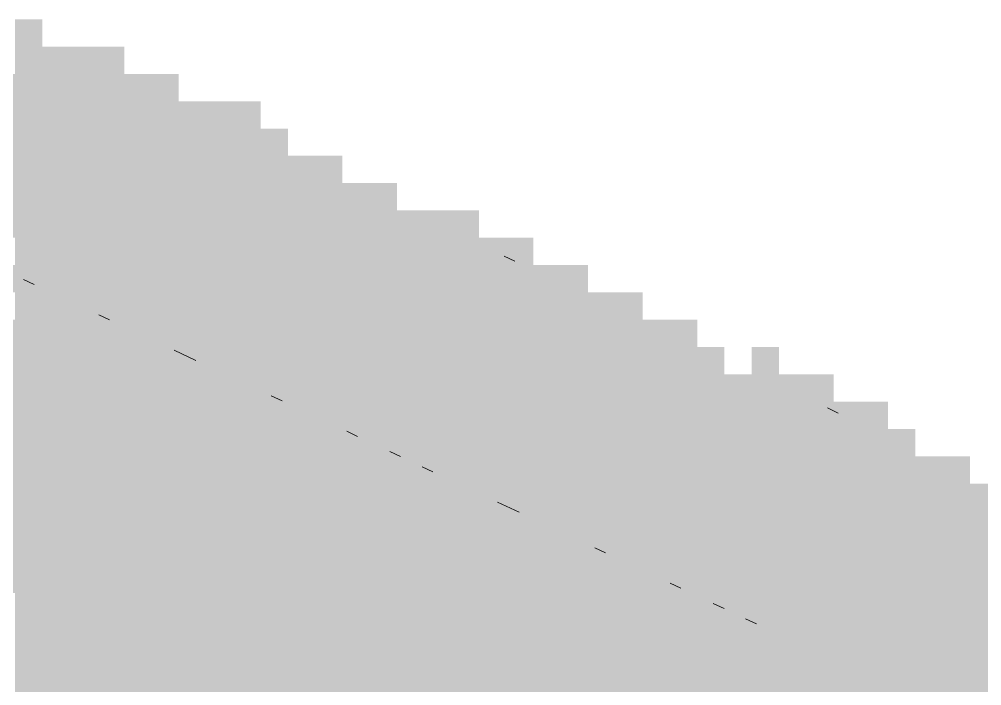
# Model space of a CAD drawing. Header units: millimetres. Extents: x 5 to 1315, y 5 to 292.
# Drawn here: x 1219.126 to 1222.525, y 92.795 to 95.147 of the extents above; entities that cross this region are included whole.
import ezdxf

# ---------------------------------------------------------------- set-up
doc = ezdxf.new("R2010")
doc.units = ezdxf.units.MM
doc.layers.add('EXISTING', color=7, linetype='Continuous')
doc.layers.add('IMAGES', color=7, linetype='Continuous')

# ---------------------------------------------------------------- blocks, each defined once
blk = doc.blocks.new('SHEET_03')
at = {"layer": 'EXISTING', "color": 250, "lineweight": 9}
for p, q in [((320.8764, 94.293), (320.8384, 94.3109)), ((319.1404, 94.2286), (319.1784, 94.2107)), ((319.4068, 94.1035), (319.4449, 94.0856)), ((319.6733, 93.9784), (319.7495, 93.9427)), ((320.0159, 93.8176), (320.054, 93.7997)), ((322.0185, 93.7569), (321.9804, 93.7748)), ((320.2824, 93.6925), (320.3205, 93.6746)), ((320.4347, 93.621), (320.4727, 93.6031)), ((320.5489, 93.5674), (320.5869, 93.5495)), ((320.8153, 93.4423), (320.8915, 93.4065)), ((321.158, 93.2814), (321.196, 93.2635)), ((321.4244, 93.1563), (321.4625, 93.1384)), ((321.5767, 93.0848), (321.6148, 93.067)), ((321.6909, 93.0312), (321.729, 93.0133))]:
    blk.add_line(p, q, dxfattribs=at)
at = {"layer": 'IMAGES', "color": 7}
for points in [[(319.1109, 95.0503), (319.2073, 95.0503), (319.1109, 95.1467), (319.2073, 95.1467)], [(319.1109, 94.9539), (319.3036, 94.9539), (319.1109, 95.0503), (319.3036, 95.0503)], [(319.3036, 94.9539), (319.4, 94.9539), (319.3036, 95.0503), (319.4, 95.0503)], [(319.4, 94.9539), (319.4964, 94.9539), (319.4, 95.0503), (319.4964, 95.0503)], [(318.0509, 94.8575), (319.3036, 94.8575), (318.0509, 94.9539), (319.3036, 94.9539)], [(319.3036, 94.8575), (319.4, 94.8575), (319.3036, 94.9539), (319.4, 94.9539)], [(319.4, 94.8575), (319.4964, 94.8575), (319.4, 94.9539), (319.4964, 94.9539)], [(319.4964, 94.8575), (319.6891, 94.8575), (319.4964, 94.9539), (319.6891, 94.9539)], [(318.1473, 94.7611), (319.4, 94.7611), (318.1473, 94.8575), (319.4, 94.8575)], [(319.4, 94.7611), (319.4964, 94.7611), (319.4, 94.8575), (319.4964, 94.8575)], [(319.4964, 94.7611), (319.6891, 94.7611), (319.4964, 94.8575), (319.6891, 94.8575)], [(319.6891, 94.7611), (319.7855, 94.7611), (319.6891, 94.8575), (319.7855, 94.8575)], [(319.7855, 94.7611), (319.9782, 94.7611), (319.7855, 94.8575), (319.9782, 94.8575)], [(318.5327, 94.6647), (319.6891, 94.6647), (318.5327, 94.7611), (319.6891, 94.7611)], [(319.6891, 94.6647), (319.7855, 94.6647), (319.6891, 94.7611), (319.7855, 94.7611)], [(319.7855, 94.6647), (319.8818, 94.6647), (319.7855, 94.7611), (319.8818, 94.7611)], [(319.8818, 94.6647), (319.9782, 94.6647), (319.8818, 94.7611), (319.9782, 94.7611)], [(319.9782, 94.6647), (320.0745, 94.6647), (319.9782, 94.7611), (320.0745, 94.7611)], [(318.7255, 94.5683), (319.7855, 94.5683), (318.7255, 94.6647), (319.7855, 94.6647)], [(319.7855, 94.5683), (319.8818, 94.5683), (319.7855, 94.6647), (319.8818, 94.6647)], [(319.8818, 94.5683), (320.0745, 94.5683), (319.8818, 94.6647), (320.0745, 94.6647)], [(320.0745, 94.5683), (320.1709, 94.5683), (320.0745, 94.6647), (320.1709, 94.6647)], [(320.1709, 94.5683), (320.2673, 94.5683), (320.1709, 94.6647), (320.2673, 94.6647)], [(318.9182, 94.4719), (320.0745, 94.4719), (318.9182, 94.5683), (320.0745, 94.5683)], [(320.0745, 94.4719), (320.2673, 94.4719), (320.0745, 94.5683), (320.2673, 94.5683)], [(320.2673, 94.4719), (320.3636, 94.4719), (320.2673, 94.5683), (320.3636, 94.5683)], [(320.3636, 94.4719), (320.46, 94.4719), (320.3636, 94.5683), (320.46, 94.5683)], [(319.0145, 94.3755), (320.2673, 94.3755), (319.0145, 94.4719), (320.2673, 94.4719)], [(320.2673, 94.3755), (320.46, 94.3755), (320.2673, 94.4719), (320.46, 94.4719)], [(320.46, 94.3755), (320.5564, 94.3755), (320.46, 94.4719), (320.5564, 94.4719)], [(320.5564, 94.3755), (320.6527, 94.3755), (320.5564, 94.4719), (320.6527, 94.4719)], [(320.6527, 94.3755), (320.7491, 94.3755), (320.6527, 94.4719), (320.7491, 94.4719)], [(319.1109, 94.2791), (319.2073, 94.2791), (319.1109, 94.3755), (319.2073, 94.3755)], [(319.2073, 94.2791), (319.3036, 94.2791), (319.2073, 94.3755), (319.3036, 94.3755)], [(319.3036, 94.2791), (320.46, 94.2791), (319.3036, 94.3755), (320.46, 94.3755)], [(320.46, 94.2791), (320.5564, 94.2791), (320.46, 94.3755), (320.5564, 94.3755)], [(320.5564, 94.2791), (320.6527, 94.2791), (320.5564, 94.3755), (320.6527, 94.3755)], [(320.6527, 94.2791), (320.7491, 94.2791), (320.6527, 94.3755), (320.7491, 94.3755)], [(320.7491, 94.2791), (320.8455, 94.2791), (320.7491, 94.3755), (320.8455, 94.3755)], [(320.8455, 94.2791), (320.9418, 94.2791), (320.8455, 94.3755), (320.9418, 94.3755)], [(319.0145, 94.1827), (319.2073, 94.1827), (319.0145, 94.2791), (319.2073, 94.2791)], [(319.2073, 94.1827), (319.3036, 94.1827), (319.2073, 94.2791), (319.3036, 94.2791)], [(319.3036, 94.1827), (319.4, 94.1827), (319.3036, 94.2791), (319.4, 94.2791)], [(319.4, 94.1827), (319.4964, 94.1827), (319.4, 94.2791), (319.4964, 94.2791)], [(319.4964, 94.1827), (320.6527, 94.1827), (319.4964, 94.2791), (320.6527, 94.2791)], [(320.6527, 94.1827), (320.7491, 94.1827), (320.6527, 94.2791), (320.7491, 94.2791)], [(320.7491, 94.1827), (320.8455, 94.1827), (320.7491, 94.2791), (320.8455, 94.2791)], [(320.8455, 94.1827), (320.9418, 94.1827), (320.8455, 94.2791), (320.9418, 94.2791)], [(320.9418, 94.1827), (321.0382, 94.1827), (320.9418, 94.2791), (321.0382, 94.2791)], [(321.0382, 94.1827), (321.1345, 94.1827), (321.0382, 94.2791), (321.1345, 94.2791)], [(319.1109, 94.0863), (319.3036, 94.0863), (319.1109, 94.1827), (319.3036, 94.1827)], [(319.3036, 93.9899), (319.4, 93.9899), (319.3036, 94.1827), (319.4, 94.1827)], [(319.4, 94.0863), (319.4964, 94.0863), (319.4, 94.1827), (319.4964, 94.1827)], [(319.4964, 94.0863), (319.5927, 94.0863), (319.4964, 94.1827), (319.5927, 94.1827)], [(319.5927, 94.0863), (319.7855, 94.0863), (319.5927, 94.1827), (319.7855, 94.1827)], [(319.7855, 94.0863), (320.8455, 94.0863), (319.7855, 94.1827), (320.8455, 94.1827)], [(320.8455, 94.0863), (320.9418, 94.0863), (320.8455, 94.1827), (320.9418, 94.1827)], [(320.9418, 94.0863), (321.1345, 94.0863), (320.9418, 94.1827), (321.1345, 94.1827)], [(321.1345, 94.0863), (321.2309, 94.0863), (321.1345, 94.1827), (321.2309, 94.1827)], [(321.2309, 94.0863), (321.3273, 94.0863), (321.2309, 94.1827), (321.3273, 94.1827)], [(317.1836, 93.9899), (319.3036, 93.9899), (317.1836, 94.0863), (319.3036, 94.0863)], [(319.4, 93.9899), (319.4964, 93.9899), (319.4, 94.0863), (319.4964, 94.0863)], [(319.4964, 93.9899), (319.5927, 93.9899), (319.4964, 94.0863), (319.5927, 94.0863)], [(319.5927, 93.9899), (319.6891, 93.9899), (319.5927, 94.0863), (319.6891, 94.0863)], [(319.6891, 93.9899), (319.7855, 93.9899), (319.6891, 94.0863), (319.7855, 94.0863)], [(319.7855, 93.9899), (319.9782, 93.9899), (319.7855, 94.0863), (319.9782, 94.0863)], [(319.9782, 93.9899), (321.2309, 93.9899), (319.9782, 94.0863), (321.2309, 94.0863)], [(321.2309, 93.9899), (321.3273, 93.9899), (321.2309, 94.0863), (321.3273, 94.0863)], [(321.3273, 93.9899), (321.4236, 93.9899), (321.3273, 94.0863), (321.4236, 94.0863)], [(321.4236, 93.9899), (321.52, 93.9899), (321.4236, 94.0863), (321.52, 94.0863)], [(317.3764, 93.8935), (319.4964, 93.8935), (317.3764, 93.9899), (319.4964, 93.9899)], [(319.4964, 93.8935), (319.5927, 93.8935), (319.4964, 93.9899), (319.5927, 93.9899)], [(319.5927, 93.8935), (319.6891, 93.8935), (319.5927, 93.9899), (319.6891, 93.9899)], [(319.6891, 93.8935), (319.7855, 93.8935), (319.6891, 93.9899), (319.7855, 93.9899)], [(319.7855, 93.797), (319.8818, 93.797), (319.7855, 93.9899), (319.8818, 93.9899)], [(319.8818, 93.8935), (319.9782, 93.8935), (319.8818, 93.9899), (319.9782, 93.9899)], [(319.9782, 93.8935), (320.0745, 93.8935), (319.9782, 93.9899), (320.0745, 93.9899)], [(320.0745, 93.8935), (321.2309, 93.8935), (320.0745, 93.9899), (321.2309, 93.9899)], [(321.2309, 93.8935), (321.3273, 93.8935), (321.2309, 93.9899), (321.3273, 93.9899)], [(321.3273, 93.8935), (321.4236, 93.8935), (321.3273, 93.9899), (321.4236, 93.9899)], [(321.4236, 93.8935), (321.52, 93.8935), (321.4236, 93.9899), (321.52, 93.9899)], [(321.52, 93.8935), (321.6164, 93.8935), (321.52, 93.9899), (321.6164, 93.9899)], [(321.7127, 93.8935), (321.8091, 93.8935), (321.7127, 93.9899), (321.8091, 93.9899)], [(317.5691, 93.797), (319.6891, 93.797), (317.5691, 93.8935), (319.6891, 93.8935)], [(319.6891, 93.797), (319.7855, 93.797), (319.6891, 93.8935), (319.7855, 93.8935)], [(319.8818, 93.797), (319.9782, 93.797), (319.8818, 93.8935), (319.9782, 93.8935)], [(319.9782, 93.797), (320.0745, 93.797), (319.9782, 93.8935), (320.0745, 93.8935)], [(320.0745, 93.797), (320.1709, 93.797), (320.0745, 93.8935), (320.1709, 93.8935)], [(320.1709, 93.797), (320.2673, 93.797), (320.1709, 93.8935), (320.2673, 93.8935)], [(320.2673, 93.797), (320.3636, 93.797), (320.2673, 93.8935), (320.3636, 93.8935)], [(320.3636, 93.797), (321.4236, 93.797), (320.3636, 93.8935), (321.4236, 93.8935)], [(321.4236, 93.797), (321.52, 93.797), (321.4236, 93.8935), (321.52, 93.8935)], [(321.52, 93.797), (321.7127, 93.797), (321.52, 93.8935), (321.7127, 93.8935)], [(321.7127, 93.797), (321.8091, 93.797), (321.7127, 93.8935), (321.8091, 93.8935)], [(321.8091, 93.797), (321.9055, 93.797), (321.8091, 93.8935), (321.9055, 93.8935)], [(321.9055, 93.797), (322.0018, 93.797), (321.9055, 93.8935), (322.0018, 93.8935)], [(317.7618, 93.7006), (319.8818, 93.7006), (317.7618, 93.797), (319.8818, 93.797)], [(319.8818, 93.7006), (319.9782, 93.7006), (319.8818, 93.797), (319.9782, 93.797)], [(319.9782, 93.7006), (320.0745, 93.7006), (319.9782, 93.797), (320.0745, 93.797)], [(320.0745, 93.7006), (320.1709, 93.7006), (320.0745, 93.797), (320.1709, 93.797)], [(320.1709, 93.7006), (320.2673, 93.7006), (320.1709, 93.797), (320.2673, 93.797)], [(320.2673, 93.7006), (320.3636, 93.7006), (320.2673, 93.797), (320.3636, 93.797)], [(320.3636, 93.7006), (320.5564, 93.7006), (320.3636, 93.797), (320.5564, 93.797)], [(320.5564, 93.7006), (321.7127, 93.7006), (320.5564, 93.797), (321.7127, 93.797)], [(321.7127, 93.7006), (321.8091, 93.7006), (321.7127, 93.797), (321.8091, 93.797)], [(321.8091, 93.7006), (322.0018, 93.7006), (321.8091, 93.797), (322.0018, 93.797)], [(322.0018, 93.7006), (322.0982, 93.7006), (322.0018, 93.797), (322.0982, 93.797)], [(322.0982, 93.7006), (322.1945, 93.7006), (322.0982, 93.797), (322.1945, 93.797)], [(318.0509, 93.6042), (320.1709, 93.6042), (318.0509, 93.7006), (320.1709, 93.7006)], [(320.1709, 93.6042), (320.2673, 93.6042), (320.1709, 93.7006), (320.2673, 93.7006)], [(320.2673, 93.6042), (320.3636, 93.6042), (320.2673, 93.7006), (320.3636, 93.7006)], [(320.3636, 93.6042), (320.46, 93.6042), (320.3636, 93.7006), (320.46, 93.7006)], [(320.46, 93.6042), (320.5564, 93.6042), (320.46, 93.7006), (320.5564, 93.7006)], [(320.5564, 93.6042), (320.6527, 93.6042), (320.5564, 93.7006), (320.6527, 93.7006)], [(320.6527, 93.6042), (321.8091, 93.6042), (320.6527, 93.7006), (321.8091, 93.7006)], [(321.8091, 93.6042), (321.9055, 93.6042), (321.8091, 93.7006), (321.9055, 93.7006)], [(321.9055, 93.6042), (322.0018, 93.6042), (321.9055, 93.7006), (322.0018, 93.7006)], [(322.0018, 93.6042), (322.0982, 93.6042), (322.0018, 93.7006), (322.0982, 93.7006)], [(322.0982, 93.6042), (322.1945, 93.6042), (322.0982, 93.7006), (322.1945, 93.7006)], [(322.1945, 93.6042), (322.2909, 93.6042), (322.1945, 93.7006), (322.2909, 93.7006)], [(318.2436, 93.5078), (320.2673, 93.5078), (318.2436, 93.6042), (320.2673, 93.6042)], [(320.2673, 93.5078), (320.3636, 93.5078), (320.2673, 93.6042), (320.3636, 93.6042)], [(320.3636, 93.5078), (320.46, 93.5078), (320.3636, 93.6042), (320.46, 93.6042)], [(320.46, 93.5078), (320.5564, 93.5078), (320.46, 93.6042), (320.5564, 93.6042)], [(320.5564, 93.4114), (320.6527, 93.4114), (320.5564, 93.6042), (320.6527, 93.6042)], [(320.6527, 93.5078), (320.7491, 93.5078), (320.6527, 93.6042), (320.7491, 93.6042)], [(320.7491, 93.5078), (320.9418, 93.5078), (320.7491, 93.6042), (320.9418, 93.6042)], [(320.9418, 93.5078), (322.0982, 93.5078), (320.9418, 93.6042), (322.0982, 93.6042)], [(322.0982, 93.5078), (322.1945, 93.5078), (322.0982, 93.6042), (322.1945, 93.6042)], [(322.1945, 93.5078), (322.2909, 93.5078), (322.1945, 93.6042), (322.2909, 93.6042)], [(322.2909, 93.5078), (322.3873, 93.5078), (322.2909, 93.6042), (322.3873, 93.6042)], [(322.3873, 93.5078), (322.4836, 93.5078), (322.3873, 93.6042), (322.4836, 93.6042)], [(318.4364, 93.4114), (320.5564, 93.4114), (318.4364, 93.5078), (320.5564, 93.5078)], [(320.6527, 93.4114), (320.7491, 93.4114), (320.6527, 93.5078), (320.7491, 93.5078)], [(320.7491, 93.4114), (320.8455, 93.4114), (320.7491, 93.5078), (320.8455, 93.5078)], [(320.8455, 93.4114), (320.9418, 93.4114), (320.8455, 93.5078), (320.9418, 93.5078)], [(320.9418, 93.4114), (321.0382, 93.4114), (320.9418, 93.5078), (321.0382, 93.5078)], [(321.0382, 93.4114), (321.1345, 93.4114), (321.0382, 93.5078), (321.1345, 93.5078)], [(321.1345, 93.4114), (322.2909, 93.4114), (321.1345, 93.5078), (322.2909, 93.5078)], [(322.2909, 93.4114), (322.4836, 93.4114), (322.2909, 93.5078), (322.4836, 93.5078)], [(322.4836, 93.4114), (322.58, 93.4114), (322.4836, 93.5078), (322.58, 93.5078)], [(318.5327, 93.315), (320.6527, 93.315), (318.5327, 93.4114), (320.6527, 93.4114)], [(320.6527, 93.315), (320.7491, 93.315), (320.6527, 93.4114), (320.7491, 93.4114)], [(320.7491, 93.315), (320.8455, 93.315), (320.7491, 93.4114), (320.8455, 93.4114)], [(320.8455, 93.315), (320.9418, 93.315), (320.8455, 93.4114), (320.9418, 93.4114)], [(320.9418, 93.315), (321.0382, 93.315), (320.9418, 93.4114), (321.0382, 93.4114)], [(321.0382, 93.315), (321.1345, 93.315), (321.0382, 93.4114), (321.1345, 93.4114)], [(321.1345, 93.315), (321.2309, 93.315), (321.1345, 93.4114), (321.2309, 93.4114)], [(321.2309, 93.315), (321.3273, 93.315), (321.2309, 93.4114), (321.3273, 93.4114)], [(321.3273, 93.315), (322.58, 93.315), (321.3273, 93.4114), (322.58, 93.4114)], [(318.9182, 93.2186), (320.9418, 93.2186), (318.9182, 93.315), (320.9418, 93.315)], [(320.9418, 93.2186), (321.0382, 93.2186), (320.9418, 93.315), (321.0382, 93.315)], [(321.0382, 93.2186), (321.1345, 93.2186), (321.0382, 93.315), (321.1345, 93.315)], [(321.1345, 93.1222), (321.2309, 93.1222), (321.1345, 93.315), (321.2309, 93.315)], [(321.2309, 93.1222), (321.3273, 93.1222), (321.2309, 93.315), (321.3273, 93.315)], [(321.3273, 93.2186), (321.4236, 93.2186), (321.3273, 93.315), (321.4236, 93.315)], [(321.4236, 93.2186), (321.52, 93.2186), (321.4236, 93.315), (321.52, 93.315)], [(321.52, 93.2186), (322.6764, 93.2186), (321.52, 93.315), (322.6764, 93.315)], [(319.0145, 93.1222), (321.1345, 93.1222), (319.0145, 93.2186), (321.1345, 93.2186)], [(321.3273, 93.1222), (321.4236, 93.1222), (321.3273, 93.2186), (321.4236, 93.2186)], [(321.4236, 93.1222), (321.52, 93.1222), (321.4236, 93.2186), (321.52, 93.2186)], [(321.52, 93.1222), (321.6164, 93.1222), (321.52, 93.2186), (321.6164, 93.2186)], [(321.6164, 93.1222), (321.8091, 93.1222), (321.6164, 93.2186), (321.8091, 93.2186)], [(321.8091, 93.1222), (322.9655, 93.1222), (321.8091, 93.2186), (322.9655, 93.2186)], [(319.1109, 93.0258), (319.2073, 93.0258), (319.1109, 93.1222), (319.2073, 93.1222)], [(319.2073, 93.0258), (319.3036, 93.0258), (319.2073, 93.1222), (319.3036, 93.1222)], [(319.3036, 93.0258), (321.3273, 93.0258), (319.3036, 93.1222), (321.3273, 93.1222)], [(321.3273, 93.0258), (321.4236, 93.0258), (321.3273, 93.1222), (321.4236, 93.1222)], [(321.4236, 93.0258), (321.6164, 93.0258), (321.4236, 93.1222), (321.6164, 93.1222)], [(321.6164, 93.0258), (321.7127, 93.0258), (321.6164, 93.1222), (321.7127, 93.1222)], [(321.7127, 93.0258), (321.9055, 93.0258), (321.7127, 93.1222), (321.9055, 93.1222)], [(321.9055, 93.0258), (323.0618, 93.0258), (321.9055, 93.1222), (323.0618, 93.1222)], [(319.1109, 92.7366), (319.2073, 92.7366), (319.1109, 93.0258), (319.2073, 93.0258)], [(319.2073, 92.9294), (319.3036, 92.9294), (319.2073, 93.0258), (319.3036, 93.0258)], [(319.3036, 92.9294), (319.4, 92.9294), (319.3036, 93.0258), (319.4, 93.0258)], [(319.4, 92.9294), (321.52, 92.9294), (319.4, 93.0258), (321.52, 93.0258)], [(321.52, 92.9294), (321.6164, 92.9294), (321.52, 93.0258), (321.6164, 93.0258)], [(321.6164, 92.9294), (321.8091, 92.9294), (321.6164, 93.0258), (321.8091, 93.0258)], [(321.8091, 92.9294), (321.9055, 92.9294), (321.8091, 93.0258), (321.9055, 93.0258)], [(321.9055, 92.9294), (322.0018, 92.9294), (321.9055, 93.0258), (322.0018, 93.0258)], [(322.0018, 92.9294), (322.1945, 92.9294), (322.0018, 93.0258), (322.1945, 93.0258)], [(322.1945, 92.9294), (323.2545, 92.9294), (322.1945, 93.0258), (323.2545, 93.0258)], [(319.2073, 92.833), (319.4, 92.833), (319.2073, 92.9294), (319.4, 92.9294)], [(319.4, 92.833), (319.4964, 92.833), (319.4, 92.9294), (319.4964, 92.9294)], [(319.4964, 92.833), (319.5927, 92.833), (319.4964, 92.9294), (319.5927, 92.9294)], [(319.5927, 92.833), (319.6891, 92.833), (319.5927, 92.9294), (319.6891, 92.9294)], [(319.6891, 92.833), (321.7127, 92.833), (319.6891, 92.9294), (321.7127, 92.9294)], [(321.7127, 92.833), (321.8091, 92.833), (321.7127, 92.9294), (321.8091, 92.9294)], [(321.8091, 92.833), (321.9055, 92.833), (321.8091, 92.9294), (321.9055, 92.9294)], [(321.9055, 92.833), (322.0018, 92.833), (321.9055, 92.9294), (322.0018, 92.9294)], [(322.0018, 92.833), (322.0982, 92.833), (322.0018, 92.9294), (322.0982, 92.9294)], [(322.0982, 92.833), (322.1945, 92.833), (322.0982, 92.9294), (322.1945, 92.9294)], [(322.1945, 92.833), (322.2909, 92.833), (322.1945, 92.9294), (322.2909, 92.9294)], [(322.2909, 92.833), (323.5436, 92.833), (322.2909, 92.9294), (323.5436, 92.9294)], [(319.2073, 92.7366), (319.3036, 92.7366), (319.2073, 92.833), (319.3036, 92.833)], [(319.3036, 92.7366), (319.4964, 92.7366), (319.3036, 92.833), (319.4964, 92.833)], [(319.4964, 92.7366), (319.5927, 92.7366), (319.4964, 92.833), (319.5927, 92.833)], [(319.5927, 92.6402), (319.6891, 92.6402), (319.5927, 92.833), (319.6891, 92.833)], [(319.6891, 92.7366), (319.7855, 92.7366), (319.6891, 92.833), (319.7855, 92.833)], [(319.7855, 92.7366), (321.9055, 92.7366), (319.7855, 92.833), (321.9055, 92.833)], [(321.9055, 92.7366), (322.0018, 92.7366), (321.9055, 92.833), (322.0018, 92.833)], [(322.0018, 92.7366), (322.2909, 92.7366), (322.0018, 92.833), (322.2909, 92.833)], [(322.2909, 92.7366), (322.3873, 92.7366), (322.2909, 92.833), (322.3873, 92.833)], [(322.3873, 92.7366), (322.58, 92.7366), (322.3873, 92.833), (322.58, 92.833)]]:
    blk.add_solid(points, dxfattribs=at)

msp = doc.modelspace()

# ---------------------------------------------------------------- block references
msp.add_blockref('SHEET_03', (900, 0))

doc.saveas('drawing.dxf')
